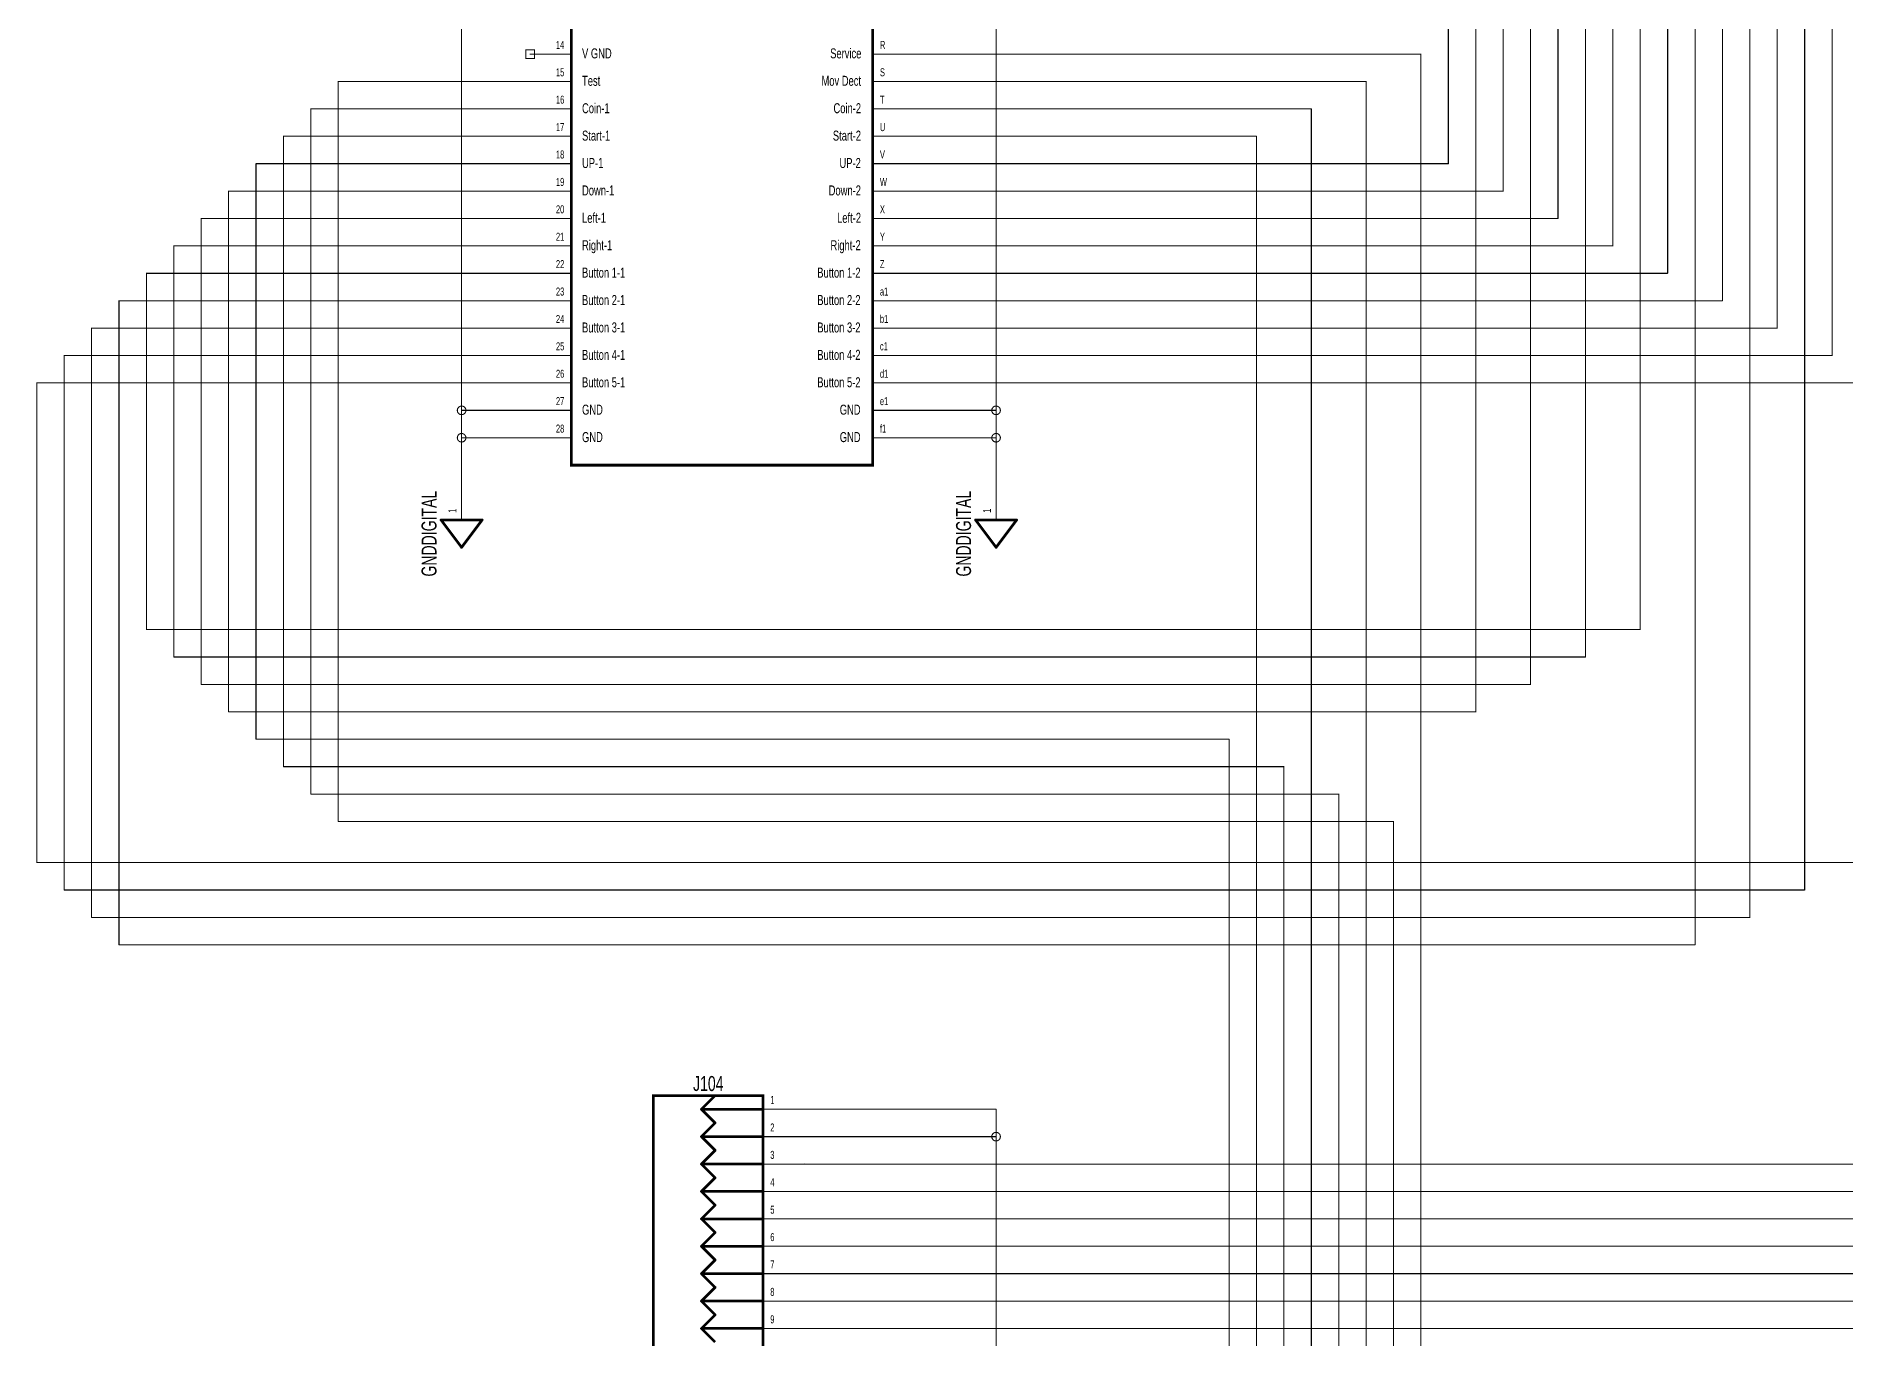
# Model space of a CAD drawing. Extents: x 0 to 23.8, y -0.1 to 21.2.
# Drawn here: x 0 to 6.6, y 7.07 to 11.82 of the extents above; entities that cross this region are included whole.
import ezdxf
from ezdxf.enums import TextEntityAlignment as Align

# ---------------------------------------------------------------- set-up
doc = ezdxf.new("R2010")
doc.units = 0
for name, color, linetype in [('Element', 253, 'CONTINUOUS'), ('Net', 50, 'CONTINUOUS'), ('Pin', 50, 'CONTINUOUS')]:
    doc.layers.add(name, color=color, linetype=linetype)

msp = doc.modelspace()

# ---------------------------------------------------------------- linework, layer by layer
at = {"layer": 'Element', "linetype": 'CONTINUOUS', "const_width": 0.0098}
for points in [[(1.95, 13.1591), (3.05, 13.1591), (3.05, 10.2591), (1.95, 10.2591), (1.95, 13.1591)], [(1.475, 10.0591), (1.625, 10.0591)], [(1.475, 10.0591), (1.55, 9.9591)], [(1.55, 9.9591), (1.625, 10.0591)], [(3.425, 10.0591), (3.575, 10.0591)], [(3.425, 10.0591), (3.5, 9.9591)], [(3.5, 9.9591), (3.575, 10.0591)], [(2.25, 7.9591), (2.65, 7.9591), (2.65, 6.9591), (2.25, 6.9591), (2.25, 7.9591)], [(2.425, 7.9091), (2.475, 7.9591)], [(2.425, 7.9091), (2.475, 7.8591)], [(2.425, 7.9091), (2.65, 7.9091)], [(2.425, 7.8091), (2.475, 7.8591)], [(2.425, 7.8091), (2.475, 7.7591)], [(2.425, 7.8091), (2.65, 7.8091)], [(2.425, 7.7091), (2.475, 7.7591)], [(2.425, 7.7091), (2.475, 7.6591)], [(2.425, 7.7091), (2.65, 7.7091)], [(2.425, 7.6091), (2.475, 7.6591)], [(2.425, 7.6091), (2.475, 7.5591)], [(2.425, 7.6091), (2.65, 7.6091)], [(2.425, 7.5091), (2.475, 7.5591)], [(2.425, 7.5091), (2.475, 7.4591)], [(2.425, 7.5091), (2.65, 7.5091)], [(2.425, 7.4091), (2.475, 7.4591)], [(2.425, 7.4091), (2.475, 7.3591)], [(2.425, 7.4091), (2.65, 7.4091)], [(2.425, 7.3091), (2.475, 7.3591)], [(2.425, 7.3091), (2.475, 7.2591)], [(2.425, 7.3091), (2.65, 7.3091)], [(2.425, 7.2091), (2.475, 7.2591)], [(2.425, 7.2091), (2.475, 7.1591)], [(2.425, 7.2091), (2.65, 7.2091)], [(2.425, 7.1091), (2.475, 7.1591)], [(2.425, 7.1091), (2.475, 7.0591)], [(2.425, 7.1091), (2.65, 7.1091)]]:
    msp.add_lwpolyline(points, dxfattribs=at)
at = {"layer": 'Element', "linetype": 'CONTINUOUS', "const_width": 0.0049}
for points in [[(1.4725, 10.0591, 1), (1.4775, 10.0591, 1), (1.4725, 10.0591, 1)], [(1.4725, 10.0591, 1), (1.4775, 10.0591, 1), (1.4725, 10.0591, 1)], [(1.6225, 10.0591, 1), (1.6275, 10.0591, 1), (1.6225, 10.0591, 1)], [(1.6225, 10.0591, 1), (1.6275, 10.0591, 1), (1.6225, 10.0591, 1)], [(3.4225, 10.0591, 1), (3.4275, 10.0591, 1), (3.4225, 10.0591, 1)], [(3.4225, 10.0591, 1), (3.4275, 10.0591, 1), (3.4225, 10.0591, 1)], [(3.5725, 10.0591, 1), (3.5775, 10.0591, 1), (3.5725, 10.0591, 1)], [(3.5725, 10.0591, 1), (3.5775, 10.0591, 1), (3.5725, 10.0591, 1)], [(1.5475, 9.9591, 1), (1.5525, 9.9591, 1), (1.5475, 9.9591, 1)], [(1.5475, 9.9591, 1), (1.5525, 9.9591, 1), (1.5475, 9.9591, 1)], [(3.4975, 9.9591, 1), (3.5025, 9.9591, 1), (3.4975, 9.9591, 1)], [(3.4975, 9.9591, 1), (3.5025, 9.9591, 1), (3.4975, 9.9591, 1)], [(2.4725, 7.9591, 1), (2.4775, 7.9591, 1), (2.4725, 7.9591, 1)], [(2.4225, 7.9091, 1), (2.4275, 7.9091, 1), (2.4225, 7.9091, 1)], [(2.4225, 7.9091, 1), (2.4275, 7.9091, 1), (2.4225, 7.9091, 1)], [(2.4225, 7.9091, 1), (2.4275, 7.9091, 1), (2.4225, 7.9091, 1)], [(2.4725, 7.8591, 1), (2.4775, 7.8591, 1), (2.4725, 7.8591, 1)], [(2.4725, 7.8591, 1), (2.4775, 7.8591, 1), (2.4725, 7.8591, 1)], [(2.6475, 7.9091, 1), (2.6525, 7.9091, 1), (2.6475, 7.9091, 1)], [(2.4225, 7.8091, 1), (2.4275, 7.8091, 1), (2.4225, 7.8091, 1)], [(2.4225, 7.8091, 1), (2.4275, 7.8091, 1), (2.4225, 7.8091, 1)], [(2.4225, 7.8091, 1), (2.4275, 7.8091, 1), (2.4225, 7.8091, 1)], [(2.6475, 7.8091, 1), (2.6525, 7.8091, 1), (2.6475, 7.8091, 1)], [(2.4725, 7.7591, 1), (2.4775, 7.7591, 1), (2.4725, 7.7591, 1)], [(2.4725, 7.7591, 1), (2.4775, 7.7591, 1), (2.4725, 7.7591, 1)], [(2.4225, 7.7091, 1), (2.4275, 7.7091, 1), (2.4225, 7.7091, 1)], [(2.4225, 7.7091, 1), (2.4275, 7.7091, 1), (2.4225, 7.7091, 1)], [(2.4225, 7.7091, 1), (2.4275, 7.7091, 1), (2.4225, 7.7091, 1)], [(2.4725, 7.6591, 1), (2.4775, 7.6591, 1), (2.4725, 7.6591, 1)], [(2.4725, 7.6591, 1), (2.4775, 7.6591, 1), (2.4725, 7.6591, 1)], [(2.6475, 7.7091, 1), (2.6525, 7.7091, 1), (2.6475, 7.7091, 1)], [(2.4225, 7.6091, 1), (2.4275, 7.6091, 1), (2.4225, 7.6091, 1)], [(2.4225, 7.6091, 1), (2.4275, 7.6091, 1), (2.4225, 7.6091, 1)], [(2.4225, 7.6091, 1), (2.4275, 7.6091, 1), (2.4225, 7.6091, 1)], [(2.6475, 7.6091, 1), (2.6525, 7.6091, 1), (2.6475, 7.6091, 1)], [(2.4725, 7.5591, 1), (2.4775, 7.5591, 1), (2.4725, 7.5591, 1)], [(2.4725, 7.5591, 1), (2.4775, 7.5591, 1), (2.4725, 7.5591, 1)], [(2.4225, 7.5091, 1), (2.4275, 7.5091, 1), (2.4225, 7.5091, 1)], [(2.4225, 7.5091, 1), (2.4275, 7.5091, 1), (2.4225, 7.5091, 1)], [(2.4225, 7.5091, 1), (2.4275, 7.5091, 1), (2.4225, 7.5091, 1)], [(2.4725, 7.4591, 1), (2.4775, 7.4591, 1), (2.4725, 7.4591, 1)], [(2.4725, 7.4591, 1), (2.4775, 7.4591, 1), (2.4725, 7.4591, 1)], [(2.6475, 7.5091, 1), (2.6525, 7.5091, 1), (2.6475, 7.5091, 1)], [(2.4225, 7.4091, 1), (2.4275, 7.4091, 1), (2.4225, 7.4091, 1)], [(2.4225, 7.4091, 1), (2.4275, 7.4091, 1), (2.4225, 7.4091, 1)], [(2.4225, 7.4091, 1), (2.4275, 7.4091, 1), (2.4225, 7.4091, 1)], [(2.6475, 7.4091, 1), (2.6525, 7.4091, 1), (2.6475, 7.4091, 1)], [(2.4725, 7.3591, 1), (2.4775, 7.3591, 1), (2.4725, 7.3591, 1)], [(2.4725, 7.3591, 1), (2.4775, 7.3591, 1), (2.4725, 7.3591, 1)], [(2.4225, 7.3091, 1), (2.4275, 7.3091, 1), (2.4225, 7.3091, 1)], [(2.4225, 7.3091, 1), (2.4275, 7.3091, 1), (2.4225, 7.3091, 1)], [(2.4225, 7.3091, 1), (2.4275, 7.3091, 1), (2.4225, 7.3091, 1)], [(2.4725, 7.2591, 1), (2.4775, 7.2591, 1), (2.4725, 7.2591, 1)], [(2.4725, 7.2591, 1), (2.4775, 7.2591, 1), (2.4725, 7.2591, 1)], [(2.6475, 7.3091, 1), (2.6525, 7.3091, 1), (2.6475, 7.3091, 1)], [(2.4225, 7.2091, 1), (2.4275, 7.2091, 1), (2.4225, 7.2091, 1)], [(2.4225, 7.2091, 1), (2.4275, 7.2091, 1), (2.4225, 7.2091, 1)], [(2.4225, 7.2091, 1), (2.4275, 7.2091, 1), (2.4225, 7.2091, 1)], [(2.6475, 7.2091, 1), (2.6525, 7.2091, 1), (2.6475, 7.2091, 1)], [(2.4725, 7.1591, 1), (2.4775, 7.1591, 1), (2.4725, 7.1591, 1)], [(2.4725, 7.1591, 1), (2.4775, 7.1591, 1), (2.4725, 7.1591, 1)], [(2.4225, 7.1091, 1), (2.4275, 7.1091, 1), (2.4225, 7.1091, 1)], [(2.4225, 7.1091, 1), (2.4275, 7.1091, 1), (2.4225, 7.1091, 1)], [(2.4225, 7.1091, 1), (2.4275, 7.1091, 1), (2.4225, 7.1091, 1)], [(2.6475, 7.1091, 1), (2.6525, 7.1091, 1), (2.6475, 7.1091, 1)]]:
    msp.add_lwpolyline(points, format="xyb", dxfattribs=at)
at = {"layer": 'Net', "linetype": 'CONTINUOUS', "const_width": 0.0039}
for points in [[(5.85, 9.6591), (5.85, 18.0591)], [(5.75, 11.0591), (5.75, 17.9591)], [(5.65, 9.5591), (5.65, 17.8591)], [(5.55, 11.1591), (5.55, 17.7591)], [(5.45, 9.4591), (5.45, 17.6591)], [(5.35, 11.2591), (5.35, 17.5591)], [(5.25, 9.3591), (5.25, 17.4591)], [(5.15, 11.3591), (5.15, 17.3591)], [(1.55, 13.0591), (1.55, 10.4591)], [(3.5, 13.0591), (3.5, 10.2091)], [(6.55, 10.6591), (6.55, 12.9591)], [(6.45, 8.7091), (6.45, 12.8591)], [(6.35, 10.7591), (6.35, 12.7591)], [(6.25, 8.6091), (6.25, 12.6591)], [(6.15, 10.8591), (6.15, 12.5591)], [(6.05, 8.5091), (6.05, 12.4591)], [(5.95, 10.9591), (5.95, 12.3591)], [(3.2, 11.7591), (5.05, 11.7591)], [(5.05, 11.7591), (5.05, 4.8091)], [(1.8, 11.6591), (1.1, 11.6591)], [(1.1, 11.6591), (1.1, 8.9591)], [(3.2, 11.6591), (4.85, 11.6591)], [(4.85, 11.6591), (4.85, 5.0091)], [(1.8, 11.5591), (1, 11.5591)], [(1, 11.5591), (1, 9.0591)], [(3.2, 11.5591), (4.65, 11.5591)], [(4.65, 11.5591), (4.65, 5.2091)], [(1.8, 11.4591), (0.9, 11.4591)], [(0.9, 11.4591), (0.9, 9.1591)], [(3.2, 11.4591), (4.45, 11.4591)], [(4.45, 11.4591), (4.45, 5.4091)], [(1.8, 11.3591), (0.8, 11.3591)], [(0.8, 11.3591), (0.8, 9.2591)], [(3.2, 11.3591), (5.15, 11.3591)], [(1.8, 11.2591), (0.7, 11.2591)], [(0.7, 11.2591), (0.7, 9.3591)], [(3.2, 11.2591), (5.35, 11.2591)], [(1.8, 11.1591), (0.6, 11.1591)], [(0.6, 11.1591), (0.6, 9.4591)], [(3.2, 11.1591), (5.55, 11.1591)], [(1.8, 11.0591), (0.5, 11.0591)], [(0.5, 11.0591), (0.5, 9.5591)], [(3.2, 11.0591), (5.75, 11.0591)], [(1.8, 10.9591), (0.4, 10.9591)], [(0.4, 10.9591), (0.4, 9.6591)], [(3.2, 10.9591), (5.95, 10.9591)], [(1.8, 10.8591), (0.3, 10.8591)], [(0.3, 10.8591), (0.3, 8.5091)], [(3.2, 10.8591), (6.15, 10.8591)], [(1.8, 10.7591), (0.2, 10.7591)], [(0.2, 10.7591), (0.2, 8.6091)], [(3.2, 10.7591), (6.35, 10.7591)], [(1.8, 10.6591), (0.1, 10.6591)], [(0.1, 10.6591), (0.1, 8.7091)], [(3.2, 10.6591), (6.55, 10.6591)], [(1.8, 10.5591), (0, 10.5591)], [(0, 10.5591), (0, 8.8091)], [(3.2, 10.5591), (7.7, 10.5591)], [(1.5343, 10.4591), (1.535, 10.4542), (1.5373, 10.4498), (1.5407, 10.4463), (1.5451, 10.4441), (1.55, 10.4433), (1.5549, 10.4441), (1.5593, 10.4463), (1.5627, 10.4498), (1.565, 10.4542), (1.5657, 10.4591), (1.565, 10.4639), (1.5627, 10.4683), (1.5593, 10.4718), (1.5549, 10.474), (1.55, 10.4748), (1.5451, 10.474), (1.5407, 10.4718), (1.5373, 10.4683), (1.535, 10.4639), (1.5343, 10.4591)], [(1.55, 10.2091), (1.55, 10.4591)], [(1.55, 10.4591), (1.8, 10.4591)], [(3.2, 10.4591), (3.5, 10.4591)], [(3.4843, 10.4591), (3.485, 10.4542), (3.4873, 10.4498), (3.4907, 10.4463), (3.4951, 10.4441), (3.5, 10.4433), (3.5049, 10.4441), (3.5093, 10.4463), (3.5127, 10.4498), (3.515, 10.4542), (3.5157, 10.4591), (3.515, 10.4639), (3.5127, 10.4683), (3.5093, 10.4718), (3.5049, 10.474), (3.5, 10.4748), (3.4951, 10.474), (3.4907, 10.4718), (3.4873, 10.4683), (3.485, 10.4639), (3.4843, 10.4591)], [(1.5343, 10.3591), (1.535, 10.3542), (1.5373, 10.3498), (1.5407, 10.3463), (1.5451, 10.3441), (1.55, 10.3433), (1.5549, 10.3441), (1.5593, 10.3463), (1.5627, 10.3498), (1.565, 10.3542), (1.5657, 10.3591), (1.565, 10.3639), (1.5627, 10.3683), (1.5593, 10.3718), (1.5549, 10.374), (1.55, 10.3748), (1.5451, 10.374), (1.5407, 10.3718), (1.5373, 10.3683), (1.535, 10.3639), (1.5343, 10.3591)], [(3.4843, 10.3591), (3.485, 10.3542), (3.4873, 10.3498), (3.4907, 10.3463), (3.4951, 10.3441), (3.5, 10.3433), (3.5049, 10.3441), (3.5093, 10.3463), (3.5127, 10.3498), (3.515, 10.3542), (3.5157, 10.3591), (3.515, 10.3639), (3.5127, 10.3683), (3.5093, 10.3718), (3.5049, 10.374), (3.5, 10.3748), (3.4951, 10.374), (3.4907, 10.3718), (3.4873, 10.3683), (3.485, 10.3639), (3.4843, 10.3591)], [(1.8, 10.3591), (1.55, 10.3591)], [(3.2, 10.3591), (3.5, 10.3591)], [(0.4, 9.6591), (5.85, 9.6591)], [(0.5, 9.5591), (5.65, 9.5591)], [(0.6, 9.4591), (5.45, 9.4591)], [(0.7, 9.3591), (5.25, 9.3591)], [(0.8, 9.2591), (4.35, 9.2591)], [(4.35, 9.2591), (4.35, 5.5091)], [(0.9, 9.1591), (4.55, 9.1591)], [(4.55, 9.1591), (4.55, 5.3091)], [(1, 9.0591), (4.75, 9.0591)], [(4.75, 9.0591), (4.75, 5.1091)], [(1.1, 8.9591), (4.95, 8.9591)], [(4.95, 8.9591), (4.95, 4.9091)], [(0, 8.8091), (6.65, 8.8091)], [(0.1, 8.7091), (6.45, 8.7091)], [(0.2, 8.6091), (6.25, 8.6091)], [(0.3, 8.5091), (6.05, 8.5091)], [(2.8, 7.9091), (3.5, 7.9091)], [(3.5, 7.9091), (3.5, 6.5591)], [(2.8, 7.8091), (3.5, 7.8091)], [(3.4843, 7.8091), (3.485, 7.8042), (3.4873, 7.7998), (3.4907, 7.7963), (3.4951, 7.7941), (3.5, 7.7933), (3.5049, 7.7941), (3.5093, 7.7963), (3.5127, 7.7998), (3.515, 7.8042), (3.5157, 7.8091), (3.515, 7.8139), (3.5127, 7.8183), (3.5093, 7.8218), (3.5049, 7.824), (3.5, 7.8248), (3.4951, 7.824), (3.4907, 7.8218), (3.4873, 7.8183), (3.485, 7.8139), (3.4843, 7.8091)], [(2.8, 7.7091), (7.7, 7.7091)], [(2.8, 7.6091), (7.8, 7.6091)], [(2.8, 7.5091), (7.9, 7.5091)], [(2.8, 7.4091), (8, 7.4091)], [(2.8, 7.3091), (8.1, 7.3091)], [(2.8, 7.2091), (8.2, 7.2091)], [(2.8, 7.1091), (8.3, 7.1091)]]:
    msp.add_lwpolyline(points, dxfattribs=at)
at = {"layer": 'Net', "linetype": 'CONTINUOUS', "const_width": 0.002}
for points in [[(3.199, 11.7591, 1), (3.201, 11.7591, 1), (3.199, 11.7591, 1)], [(5.049, 11.7591, 1), (5.051, 11.7591, 1), (5.049, 11.7591, 1)], [(5.049, 11.7591, 1), (5.051, 11.7591, 1), (5.049, 11.7591, 1)], [(1.099, 11.6591, 1), (1.101, 11.6591, 1), (1.099, 11.6591, 1)], [(1.099, 11.6591, 1), (1.101, 11.6591, 1), (1.099, 11.6591, 1)], [(1.799, 11.6591, 1), (1.801, 11.6591, 1), (1.799, 11.6591, 1)], [(3.199, 11.6591, 1), (3.201, 11.6591, 1), (3.199, 11.6591, 1)], [(4.849, 11.6591, 1), (4.851, 11.6591, 1), (4.849, 11.6591, 1)], [(4.849, 11.6591, 1), (4.851, 11.6591, 1), (4.849, 11.6591, 1)], [(0.999, 11.5591, 1), (1.001, 11.5591, 1), (0.999, 11.5591, 1)], [(0.999, 11.5591, 1), (1.001, 11.5591, 1), (0.999, 11.5591, 1)], [(1.799, 11.5591, 1), (1.801, 11.5591, 1), (1.799, 11.5591, 1)], [(3.199, 11.5591, 1), (3.201, 11.5591, 1), (3.199, 11.5591, 1)], [(4.649, 11.5591, 1), (4.651, 11.5591, 1), (4.649, 11.5591, 1)], [(4.649, 11.5591, 1), (4.651, 11.5591, 1), (4.649, 11.5591, 1)], [(0.899, 11.4591, 1), (0.901, 11.4591, 1), (0.899, 11.4591, 1)], [(0.899, 11.4591, 1), (0.901, 11.4591, 1), (0.899, 11.4591, 1)], [(1.799, 11.4591, 1), (1.801, 11.4591, 1), (1.799, 11.4591, 1)], [(3.199, 11.4591, 1), (3.201, 11.4591, 1), (3.199, 11.4591, 1)], [(4.449, 11.4591, 1), (4.451, 11.4591, 1), (4.449, 11.4591, 1)], [(4.449, 11.4591, 1), (4.451, 11.4591, 1), (4.449, 11.4591, 1)], [(0.799, 11.3591, 1), (0.801, 11.3591, 1), (0.799, 11.3591, 1)], [(0.799, 11.3591, 1), (0.801, 11.3591, 1), (0.799, 11.3591, 1)], [(1.799, 11.3591, 1), (1.801, 11.3591, 1), (1.799, 11.3591, 1)], [(3.199, 11.3591, 1), (3.201, 11.3591, 1), (3.199, 11.3591, 1)], [(5.149, 11.3591, 1), (5.151, 11.3591, 1), (5.149, 11.3591, 1)], [(5.149, 11.3591, 1), (5.151, 11.3591, 1), (5.149, 11.3591, 1)], [(0.699, 11.2591, 1), (0.701, 11.2591, 1), (0.699, 11.2591, 1)], [(0.699, 11.2591, 1), (0.701, 11.2591, 1), (0.699, 11.2591, 1)], [(1.799, 11.2591, 1), (1.801, 11.2591, 1), (1.799, 11.2591, 1)], [(3.199, 11.2591, 1), (3.201, 11.2591, 1), (3.199, 11.2591, 1)], [(5.349, 11.2591, 1), (5.351, 11.2591, 1), (5.349, 11.2591, 1)], [(5.349, 11.2591, 1), (5.351, 11.2591, 1), (5.349, 11.2591, 1)], [(0.599, 11.1591, 1), (0.601, 11.1591, 1), (0.599, 11.1591, 1)], [(0.599, 11.1591, 1), (0.601, 11.1591, 1), (0.599, 11.1591, 1)], [(1.799, 11.1591, 1), (1.801, 11.1591, 1), (1.799, 11.1591, 1)], [(3.199, 11.1591, 1), (3.201, 11.1591, 1), (3.199, 11.1591, 1)], [(5.549, 11.1591, 1), (5.551, 11.1591, 1), (5.549, 11.1591, 1)], [(5.549, 11.1591, 1), (5.551, 11.1591, 1), (5.549, 11.1591, 1)], [(0.499, 11.0591, 1), (0.501, 11.0591, 1), (0.499, 11.0591, 1)], [(0.499, 11.0591, 1), (0.501, 11.0591, 1), (0.499, 11.0591, 1)], [(1.799, 11.0591, 1), (1.801, 11.0591, 1), (1.799, 11.0591, 1)], [(3.199, 11.0591, 1), (3.201, 11.0591, 1), (3.199, 11.0591, 1)], [(5.749, 11.0591, 1), (5.751, 11.0591, 1), (5.749, 11.0591, 1)], [(5.749, 11.0591, 1), (5.751, 11.0591, 1), (5.749, 11.0591, 1)], [(0.399, 10.9591, 1), (0.401, 10.9591, 1), (0.399, 10.9591, 1)], [(0.399, 10.9591, 1), (0.401, 10.9591, 1), (0.399, 10.9591, 1)], [(1.799, 10.9591, 1), (1.801, 10.9591, 1), (1.799, 10.9591, 1)], [(3.199, 10.9591, 1), (3.201, 10.9591, 1), (3.199, 10.9591, 1)], [(5.949, 10.9591, 1), (5.951, 10.9591, 1), (5.949, 10.9591, 1)], [(5.949, 10.9591, 1), (5.951, 10.9591, 1), (5.949, 10.9591, 1)], [(0.299, 10.8591, 1), (0.301, 10.8591, 1), (0.299, 10.8591, 1)], [(0.299, 10.8591, 1), (0.301, 10.8591, 1), (0.299, 10.8591, 1)], [(1.799, 10.8591, 1), (1.801, 10.8591, 1), (1.799, 10.8591, 1)], [(3.199, 10.8591, 1), (3.201, 10.8591, 1), (3.199, 10.8591, 1)], [(6.149, 10.8591, 1), (6.151, 10.8591, 1), (6.149, 10.8591, 1)], [(6.149, 10.8591, 1), (6.151, 10.8591, 1), (6.149, 10.8591, 1)], [(0.199, 10.7591, 1), (0.201, 10.7591, 1), (0.199, 10.7591, 1)], [(0.199, 10.7591, 1), (0.201, 10.7591, 1), (0.199, 10.7591, 1)], [(1.799, 10.7591, 1), (1.801, 10.7591, 1), (1.799, 10.7591, 1)], [(3.199, 10.7591, 1), (3.201, 10.7591, 1), (3.199, 10.7591, 1)], [(6.349, 10.7591, 1), (6.351, 10.7591, 1), (6.349, 10.7591, 1)], [(6.349, 10.7591, 1), (6.351, 10.7591, 1), (6.349, 10.7591, 1)], [(0.099, 10.6591, 1), (0.101, 10.6591, 1), (0.099, 10.6591, 1)], [(0.099, 10.6591, 1), (0.101, 10.6591, 1), (0.099, 10.6591, 1)], [(1.799, 10.6591, 1), (1.801, 10.6591, 1), (1.799, 10.6591, 1)], [(3.199, 10.6591, 1), (3.201, 10.6591, 1), (3.199, 10.6591, 1)], [(6.549, 10.6591, 1), (6.551, 10.6591, 1), (6.549, 10.6591, 1)], [(6.549, 10.6591, 1), (6.551, 10.6591, 1), (6.549, 10.6591, 1)], [(-0.001, 10.5591, 1), (0.001, 10.5591, 1), (-0.001, 10.5591, 1)], [(-0.001, 10.5591, 1), (0.001, 10.5591, 1), (-0.001, 10.5591, 1)], [(1.799, 10.5591, 1), (1.801, 10.5591, 1), (1.799, 10.5591, 1)], [(3.199, 10.5591, 1), (3.201, 10.5591, 1), (3.199, 10.5591, 1)], [(1.5333, 10.4591, 1), (1.5352, 10.4591, 1), (1.5333, 10.4591, 1)], [(1.549, 10.4591, 1), (1.551, 10.4591, 1), (1.549, 10.4591, 1)], [(1.549, 10.4591, 1), (1.551, 10.4591, 1), (1.549, 10.4591, 1)], [(1.549, 10.4591, 1), (1.551, 10.4591, 1), (1.549, 10.4591, 1)], [(1.799, 10.4591, 1), (1.801, 10.4591, 1), (1.799, 10.4591, 1)], [(3.199, 10.4591, 1), (3.201, 10.4591, 1), (3.199, 10.4591, 1)], [(3.4833, 10.4591, 1), (3.4852, 10.4591, 1), (3.4833, 10.4591, 1)], [(3.499, 10.4591, 1), (3.501, 10.4591, 1), (3.499, 10.4591, 1)], [(1.5333, 10.3591, 1), (1.5352, 10.3591, 1), (1.5333, 10.3591, 1)], [(1.549, 10.3591, 1), (1.551, 10.3591, 1), (1.549, 10.3591, 1)], [(1.799, 10.3591, 1), (1.801, 10.3591, 1), (1.799, 10.3591, 1)], [(3.199, 10.3591, 1), (3.201, 10.3591, 1), (3.199, 10.3591, 1)], [(3.4833, 10.3591, 1), (3.4852, 10.3591, 1), (3.4833, 10.3591, 1)], [(3.499, 10.3591, 1), (3.501, 10.3591, 1), (3.499, 10.3591, 1)], [(1.549, 10.2091, 1), (1.551, 10.2091, 1), (1.549, 10.2091, 1)], [(3.499, 10.2091, 1), (3.501, 10.2091, 1), (3.499, 10.2091, 1)], [(0.399, 9.6591, 1), (0.401, 9.6591, 1), (0.399, 9.6591, 1)], [(0.399, 9.6591, 1), (0.401, 9.6591, 1), (0.399, 9.6591, 1)], [(5.849, 9.6591, 1), (5.851, 9.6591, 1), (5.849, 9.6591, 1)], [(5.849, 9.6591, 1), (5.851, 9.6591, 1), (5.849, 9.6591, 1)], [(0.499, 9.5591, 1), (0.501, 9.5591, 1), (0.499, 9.5591, 1)], [(0.499, 9.5591, 1), (0.501, 9.5591, 1), (0.499, 9.5591, 1)], [(5.649, 9.5591, 1), (5.651, 9.5591, 1), (5.649, 9.5591, 1)], [(5.649, 9.5591, 1), (5.651, 9.5591, 1), (5.649, 9.5591, 1)], [(0.599, 9.4591, 1), (0.601, 9.4591, 1), (0.599, 9.4591, 1)], [(0.599, 9.4591, 1), (0.601, 9.4591, 1), (0.599, 9.4591, 1)], [(5.449, 9.4591, 1), (5.451, 9.4591, 1), (5.449, 9.4591, 1)], [(5.449, 9.4591, 1), (5.451, 9.4591, 1), (5.449, 9.4591, 1)], [(0.699, 9.3591, 1), (0.701, 9.3591, 1), (0.699, 9.3591, 1)], [(0.699, 9.3591, 1), (0.701, 9.3591, 1), (0.699, 9.3591, 1)], [(5.249, 9.3591, 1), (5.251, 9.3591, 1), (5.249, 9.3591, 1)], [(5.249, 9.3591, 1), (5.251, 9.3591, 1), (5.249, 9.3591, 1)], [(0.799, 9.2591, 1), (0.801, 9.2591, 1), (0.799, 9.2591, 1)], [(0.799, 9.2591, 1), (0.801, 9.2591, 1), (0.799, 9.2591, 1)], [(4.349, 9.2591, 1), (4.351, 9.2591, 1), (4.349, 9.2591, 1)], [(4.349, 9.2591, 1), (4.351, 9.2591, 1), (4.349, 9.2591, 1)], [(0.899, 9.1591, 1), (0.901, 9.1591, 1), (0.899, 9.1591, 1)], [(0.899, 9.1591, 1), (0.901, 9.1591, 1), (0.899, 9.1591, 1)], [(4.549, 9.1591, 1), (4.551, 9.1591, 1), (4.549, 9.1591, 1)], [(4.549, 9.1591, 1), (4.551, 9.1591, 1), (4.549, 9.1591, 1)], [(0.999, 9.0591, 1), (1.001, 9.0591, 1), (0.999, 9.0591, 1)], [(0.999, 9.0591, 1), (1.001, 9.0591, 1), (0.999, 9.0591, 1)], [(4.749, 9.0591, 1), (4.751, 9.0591, 1), (4.749, 9.0591, 1)], [(4.749, 9.0591, 1), (4.751, 9.0591, 1), (4.749, 9.0591, 1)], [(1.099, 8.9591, 1), (1.101, 8.9591, 1), (1.099, 8.9591, 1)], [(1.099, 8.9591, 1), (1.101, 8.9591, 1), (1.099, 8.9591, 1)], [(4.949, 8.9591, 1), (4.951, 8.9591, 1), (4.949, 8.9591, 1)], [(4.949, 8.9591, 1), (4.951, 8.9591, 1), (4.949, 8.9591, 1)], [(-0.001, 8.8091, 1), (0.001, 8.8091, 1), (-0.001, 8.8091, 1)], [(-0.001, 8.8091, 1), (0.001, 8.8091, 1), (-0.001, 8.8091, 1)], [(0.099, 8.7091, 1), (0.101, 8.7091, 1), (0.099, 8.7091, 1)], [(0.099, 8.7091, 1), (0.101, 8.7091, 1), (0.099, 8.7091, 1)], [(6.449, 8.7091, 1), (6.451, 8.7091, 1), (6.449, 8.7091, 1)], [(6.449, 8.7091, 1), (6.451, 8.7091, 1), (6.449, 8.7091, 1)], [(0.199, 8.6091, 1), (0.201, 8.6091, 1), (0.199, 8.6091, 1)], [(0.199, 8.6091, 1), (0.201, 8.6091, 1), (0.199, 8.6091, 1)], [(6.249, 8.6091, 1), (6.251, 8.6091, 1), (6.249, 8.6091, 1)], [(6.249, 8.6091, 1), (6.251, 8.6091, 1), (6.249, 8.6091, 1)], [(0.299, 8.5091, 1), (0.301, 8.5091, 1), (0.299, 8.5091, 1)], [(0.299, 8.5091, 1), (0.301, 8.5091, 1), (0.299, 8.5091, 1)], [(6.049, 8.5091, 1), (6.051, 8.5091, 1), (6.049, 8.5091, 1)], [(6.049, 8.5091, 1), (6.051, 8.5091, 1), (6.049, 8.5091, 1)], [(2.799, 7.9091, 1), (2.801, 7.9091, 1), (2.799, 7.9091, 1)], [(3.499, 7.9091, 1), (3.501, 7.9091, 1), (3.499, 7.9091, 1)], [(3.499, 7.9091, 1), (3.501, 7.9091, 1), (3.499, 7.9091, 1)], [(2.799, 7.8091, 1), (2.801, 7.8091, 1), (2.799, 7.8091, 1)], [(3.4833, 7.8091, 1), (3.4852, 7.8091, 1), (3.4833, 7.8091, 1)], [(3.499, 7.8091, 1), (3.501, 7.8091, 1), (3.499, 7.8091, 1)], [(2.799, 7.7091, 1), (2.801, 7.7091, 1), (2.799, 7.7091, 1)], [(2.799, 7.6091, 1), (2.801, 7.6091, 1), (2.799, 7.6091, 1)], [(2.799, 7.5091, 1), (2.801, 7.5091, 1), (2.799, 7.5091, 1)], [(2.799, 7.4091, 1), (2.801, 7.4091, 1), (2.799, 7.4091, 1)], [(2.799, 7.3091, 1), (2.801, 7.3091, 1), (2.799, 7.3091, 1)], [(2.799, 7.2091, 1), (2.801, 7.2091, 1), (2.799, 7.2091, 1)], [(2.799, 7.1091, 1), (2.801, 7.1091, 1), (2.799, 7.1091, 1)]]:
    msp.add_lwpolyline(points, format="xyb", dxfattribs=at)
at = {"layer": 'Pin', "linetype": 'CONTINUOUS', "const_width": 0.0039}
for points in [[(1.7843, 11.7748), (1.8157, 11.7748), (1.8157, 11.7433), (1.7843, 11.7433), (1.7843, 11.7748)], [(1.95, 11.7591), (1.8, 11.7591)], [(3.05, 11.7591), (3.2, 11.7591)], [(1.95, 11.6591), (1.8, 11.6591)], [(3.05, 11.6591), (3.2, 11.6591)], [(1.95, 11.5591), (1.8, 11.5591)], [(3.05, 11.5591), (3.2, 11.5591)], [(1.95, 11.4591), (1.8, 11.4591)], [(3.05, 11.4591), (3.2, 11.4591)], [(1.95, 11.3591), (1.8, 11.3591)], [(3.05, 11.3591), (3.2, 11.3591)], [(1.95, 11.2591), (1.8, 11.2591)], [(3.05, 11.2591), (3.2, 11.2591)], [(1.95, 11.1591), (1.8, 11.1591)], [(3.05, 11.1591), (3.2, 11.1591)], [(1.95, 11.0591), (1.8, 11.0591)], [(3.05, 11.0591), (3.2, 11.0591)], [(1.95, 10.9591), (1.8, 10.9591)], [(3.05, 10.9591), (3.2, 10.9591)], [(1.95, 10.8591), (1.8, 10.8591)], [(3.05, 10.8591), (3.2, 10.8591)], [(1.95, 10.7591), (1.8, 10.7591)], [(3.05, 10.7591), (3.2, 10.7591)], [(1.95, 10.6591), (1.8, 10.6591)], [(3.05, 10.6591), (3.2, 10.6591)], [(1.95, 10.5591), (1.8, 10.5591)], [(3.05, 10.5591), (3.2, 10.5591)], [(1.95, 10.4591), (1.8, 10.4591)], [(3.05, 10.4591), (3.2, 10.4591)], [(1.95, 10.3591), (1.8, 10.3591)], [(3.05, 10.3591), (3.2, 10.3591)], [(1.55, 10.0591), (1.55, 10.2091)], [(3.5, 10.0591), (3.5, 10.2091)], [(2.65, 7.9091), (2.8, 7.9091)], [(2.65, 7.8091), (2.8, 7.8091)], [(2.65, 7.7091), (2.8, 7.7091)], [(2.65, 7.6091), (2.8, 7.6091)], [(2.65, 7.5091), (2.8, 7.5091)], [(2.65, 7.4091), (2.8, 7.4091)], [(2.65, 7.3091), (2.8, 7.3091)], [(2.65, 7.2091), (2.8, 7.2091)], [(2.65, 7.1091), (2.8, 7.1091)]]:
    msp.add_lwpolyline(points, dxfattribs=at)
at = {"layer": 'Pin', "linetype": 'CONTINUOUS', "const_width": 0.002}
for points in [[(1.799, 11.7591, 1), (1.801, 11.7591, 1), (1.799, 11.7591, 1)], [(1.949, 11.7591, 1), (1.951, 11.7591, 1), (1.949, 11.7591, 1)], [(3.049, 11.7591, 1), (3.051, 11.7591, 1), (3.049, 11.7591, 1)], [(3.199, 11.7591, 1), (3.201, 11.7591, 1), (3.199, 11.7591, 1)], [(1.799, 11.6591, 1), (1.801, 11.6591, 1), (1.799, 11.6591, 1)], [(1.949, 11.6591, 1), (1.951, 11.6591, 1), (1.949, 11.6591, 1)], [(3.049, 11.6591, 1), (3.051, 11.6591, 1), (3.049, 11.6591, 1)], [(3.199, 11.6591, 1), (3.201, 11.6591, 1), (3.199, 11.6591, 1)], [(1.799, 11.5591, 1), (1.801, 11.5591, 1), (1.799, 11.5591, 1)], [(1.949, 11.5591, 1), (1.951, 11.5591, 1), (1.949, 11.5591, 1)], [(3.049, 11.5591, 1), (3.051, 11.5591, 1), (3.049, 11.5591, 1)], [(3.199, 11.5591, 1), (3.201, 11.5591, 1), (3.199, 11.5591, 1)], [(1.799, 11.4591, 1), (1.801, 11.4591, 1), (1.799, 11.4591, 1)], [(1.949, 11.4591, 1), (1.951, 11.4591, 1), (1.949, 11.4591, 1)], [(3.049, 11.4591, 1), (3.051, 11.4591, 1), (3.049, 11.4591, 1)], [(3.199, 11.4591, 1), (3.201, 11.4591, 1), (3.199, 11.4591, 1)], [(1.799, 11.3591, 1), (1.801, 11.3591, 1), (1.799, 11.3591, 1)], [(1.949, 11.3591, 1), (1.951, 11.3591, 1), (1.949, 11.3591, 1)], [(3.049, 11.3591, 1), (3.051, 11.3591, 1), (3.049, 11.3591, 1)], [(3.199, 11.3591, 1), (3.201, 11.3591, 1), (3.199, 11.3591, 1)], [(1.799, 11.2591, 1), (1.801, 11.2591, 1), (1.799, 11.2591, 1)], [(1.949, 11.2591, 1), (1.951, 11.2591, 1), (1.949, 11.2591, 1)], [(3.049, 11.2591, 1), (3.051, 11.2591, 1), (3.049, 11.2591, 1)], [(3.199, 11.2591, 1), (3.201, 11.2591, 1), (3.199, 11.2591, 1)], [(1.799, 11.1591, 1), (1.801, 11.1591, 1), (1.799, 11.1591, 1)], [(1.949, 11.1591, 1), (1.951, 11.1591, 1), (1.949, 11.1591, 1)], [(3.049, 11.1591, 1), (3.051, 11.1591, 1), (3.049, 11.1591, 1)], [(3.199, 11.1591, 1), (3.201, 11.1591, 1), (3.199, 11.1591, 1)], [(1.799, 11.0591, 1), (1.801, 11.0591, 1), (1.799, 11.0591, 1)], [(1.949, 11.0591, 1), (1.951, 11.0591, 1), (1.949, 11.0591, 1)], [(3.049, 11.0591, 1), (3.051, 11.0591, 1), (3.049, 11.0591, 1)], [(3.199, 11.0591, 1), (3.201, 11.0591, 1), (3.199, 11.0591, 1)], [(1.799, 10.9591, 1), (1.801, 10.9591, 1), (1.799, 10.9591, 1)], [(1.949, 10.9591, 1), (1.951, 10.9591, 1), (1.949, 10.9591, 1)], [(3.049, 10.9591, 1), (3.051, 10.9591, 1), (3.049, 10.9591, 1)], [(3.199, 10.9591, 1), (3.201, 10.9591, 1), (3.199, 10.9591, 1)], [(1.799, 10.8591, 1), (1.801, 10.8591, 1), (1.799, 10.8591, 1)], [(1.949, 10.8591, 1), (1.951, 10.8591, 1), (1.949, 10.8591, 1)], [(3.049, 10.8591, 1), (3.051, 10.8591, 1), (3.049, 10.8591, 1)], [(3.199, 10.8591, 1), (3.201, 10.8591, 1), (3.199, 10.8591, 1)], [(1.799, 10.7591, 1), (1.801, 10.7591, 1), (1.799, 10.7591, 1)], [(1.949, 10.7591, 1), (1.951, 10.7591, 1), (1.949, 10.7591, 1)], [(3.049, 10.7591, 1), (3.051, 10.7591, 1), (3.049, 10.7591, 1)], [(3.199, 10.7591, 1), (3.201, 10.7591, 1), (3.199, 10.7591, 1)], [(1.799, 10.6591, 1), (1.801, 10.6591, 1), (1.799, 10.6591, 1)], [(1.949, 10.6591, 1), (1.951, 10.6591, 1), (1.949, 10.6591, 1)], [(3.049, 10.6591, 1), (3.051, 10.6591, 1), (3.049, 10.6591, 1)], [(3.199, 10.6591, 1), (3.201, 10.6591, 1), (3.199, 10.6591, 1)], [(1.799, 10.5591, 1), (1.801, 10.5591, 1), (1.799, 10.5591, 1)], [(1.949, 10.5591, 1), (1.951, 10.5591, 1), (1.949, 10.5591, 1)], [(3.049, 10.5591, 1), (3.051, 10.5591, 1), (3.049, 10.5591, 1)], [(3.199, 10.5591, 1), (3.201, 10.5591, 1), (3.199, 10.5591, 1)], [(1.799, 10.4591, 1), (1.801, 10.4591, 1), (1.799, 10.4591, 1)], [(1.949, 10.4591, 1), (1.951, 10.4591, 1), (1.949, 10.4591, 1)], [(3.049, 10.4591, 1), (3.051, 10.4591, 1), (3.049, 10.4591, 1)], [(3.199, 10.4591, 1), (3.201, 10.4591, 1), (3.199, 10.4591, 1)], [(1.799, 10.3591, 1), (1.801, 10.3591, 1), (1.799, 10.3591, 1)], [(1.949, 10.3591, 1), (1.951, 10.3591, 1), (1.949, 10.3591, 1)], [(3.049, 10.3591, 1), (3.051, 10.3591, 1), (3.049, 10.3591, 1)], [(3.199, 10.3591, 1), (3.201, 10.3591, 1), (3.199, 10.3591, 1)], [(1.549, 10.2091, 1), (1.551, 10.2091, 1), (1.549, 10.2091, 1)], [(3.499, 10.2091, 1), (3.501, 10.2091, 1), (3.499, 10.2091, 1)], [(1.549, 10.0591, 1), (1.551, 10.0591, 1), (1.549, 10.0591, 1)], [(3.499, 10.0591, 1), (3.501, 10.0591, 1), (3.499, 10.0591, 1)], [(2.649, 7.9091, 1), (2.651, 7.9091, 1), (2.649, 7.9091, 1)], [(2.799, 7.9091, 1), (2.801, 7.9091, 1), (2.799, 7.9091, 1)], [(2.649, 7.8091, 1), (2.651, 7.8091, 1), (2.649, 7.8091, 1)], [(2.799, 7.8091, 1), (2.801, 7.8091, 1), (2.799, 7.8091, 1)], [(2.649, 7.7091, 1), (2.651, 7.7091, 1), (2.649, 7.7091, 1)], [(2.799, 7.7091, 1), (2.801, 7.7091, 1), (2.799, 7.7091, 1)], [(2.649, 7.6091, 1), (2.651, 7.6091, 1), (2.649, 7.6091, 1)], [(2.799, 7.6091, 1), (2.801, 7.6091, 1), (2.799, 7.6091, 1)], [(2.649, 7.5091, 1), (2.651, 7.5091, 1), (2.649, 7.5091, 1)], [(2.799, 7.5091, 1), (2.801, 7.5091, 1), (2.799, 7.5091, 1)], [(2.649, 7.4091, 1), (2.651, 7.4091, 1), (2.649, 7.4091, 1)], [(2.799, 7.4091, 1), (2.801, 7.4091, 1), (2.799, 7.4091, 1)], [(2.649, 7.3091, 1), (2.651, 7.3091, 1), (2.649, 7.3091, 1)], [(2.799, 7.3091, 1), (2.801, 7.3091, 1), (2.799, 7.3091, 1)], [(2.649, 7.2091, 1), (2.651, 7.2091, 1), (2.649, 7.2091, 1)], [(2.799, 7.2091, 1), (2.801, 7.2091, 1), (2.799, 7.2091, 1)], [(2.649, 7.1091, 1), (2.651, 7.1091, 1), (2.649, 7.1091, 1)], [(2.799, 7.1091, 1), (2.801, 7.1091, 1), (2.799, 7.1091, 1)]]:
    msp.add_lwpolyline(points, format="xyb", dxfattribs=at)

# ---------------------------------------------------------------- texts
at = {"layer": 'Element', "width": 0.7}
for p in [(1.475, 10.0091), (3.425, 10.0091)]:
    msp.add_text('GNDDIGITAL', height=0.0547, rotation=90, dxfattribs=at).set_placement(p, align=Align.BOTTOM_CENTER)
msp.add_text('J104', height=0.0547, dxfattribs=at).set_placement((2.45, 7.9591), align=Align.BOTTOM_CENTER)
at = {"layer": 'Pin', "width": 0.7}
for s, height, p in [('14', 0.0292, (1.8942, 11.8072)), ('V GND', 0.0365, (1.9894, 11.7798)), ('Service', 0.0365, (2.8947, 11.7798)), ('R', 0.0292, (3.0762, 11.8072)), ('15', 0.0292, (1.8942, 11.7072)), ('S', 0.0292, (3.0762, 11.7072)), ('Test', 0.0365, (1.9894, 11.6798)), ('Mov Dect', 0.0365, (2.863, 11.6798)), ('16', 0.0292, (1.8942, 11.6072)), ('Coin-1', 0.0365, (1.9894, 11.5798)), ('Coin-2', 0.0365, (2.9067, 11.5798)), ('T', 0.0292, (3.0762, 11.6072)), ('17', 0.0292, (1.8942, 11.5072)), ('U', 0.0292, (3.0762, 11.5072)), ('Start-1', 0.0365, (1.9894, 11.4798)), ('Start-2', 0.0365, (2.9045, 11.4798)), ('18', 0.0292, (1.8942, 11.4072)), ('UP-1', 0.0365, (1.9894, 11.3798)), ('UP-2', 0.0365, (2.9286, 11.3798)), ('V', 0.0292, (3.0762, 11.4072)), ('19', 0.0292, (1.8942, 11.3072)), ('W', 0.0292, (3.0762, 11.3072)), ('Down-1', 0.0365, (1.9894, 11.2798)), ('Down-2', 0.0365, (2.8892, 11.2798)), ('20', 0.0292, (1.8942, 11.2072)), ('Left-1', 0.0365, (1.9894, 11.1798)), ('Left-2', 0.0365, (2.9199, 11.1798)), ('X', 0.0292, (3.0762, 11.2072)), ('21', 0.0292, (1.8942, 11.1072)), ('Y', 0.0292, (3.0762, 11.1072)), ('Right-1', 0.0365, (1.9894, 11.0798)), ('Right-2', 0.0365, (2.8958, 11.0798)), ('22', 0.0292, (1.8942, 11.0072)), ('Button 1-1', 0.0365, (1.9894, 10.9798)), ('Button 1-2', 0.0365, (2.8477, 10.9798)), ('Z', 0.0292, (3.0762, 11.0072)), ('23', 0.0292, (1.8942, 10.9072)), ('a1', 0.0292, (3.0762, 10.9072)), ('Button 2-1', 0.0365, (1.9894, 10.8798)), ('Button 2-2', 0.0365, (2.8477, 10.8798)), ('24', 0.0292, (1.8942, 10.8072)), ('Button 3-1', 0.0365, (1.9894, 10.7798)), ('Button 3-2', 0.0365, (2.8477, 10.7798)), ('b1', 0.0292, (3.0762, 10.8072)), ('25', 0.0292, (1.8942, 10.7072)), ('c1', 0.0292, (3.0762, 10.7072)), ('Button 4-1', 0.0365, (1.9894, 10.6798)), ('Button 4-2', 0.0365, (2.8477, 10.6798)), ('26', 0.0292, (1.8942, 10.6072)), ('Button 5-1', 0.0365, (1.9894, 10.5798)), ('Button 5-2', 0.0365, (2.8477, 10.5798)), ('d1', 0.0292, (3.0762, 10.6072)), ('27', 0.0292, (1.8942, 10.5072)), ('e1', 0.0292, (3.0762, 10.5072)), ('GND', 0.0365, (1.9894, 10.4798)), ('GND', 0.0365, (2.9297, 10.4798)), ('28', 0.0292, (1.8942, 10.4072)), ('GND', 0.0365, (1.9894, 10.3798)), ('GND', 0.0365, (2.9297, 10.3798)), ('f1', 0.0292, (3.0762, 10.4072)), ('1', 0.0292, (2.6762, 7.9572)), ('2', 0.0292, (2.6762, 7.8572)), ('3', 0.0292, (2.6762, 7.7572)), ('4', 0.0292, (2.6762, 7.6572)), ('5', 0.0292, (2.6762, 7.5572)), ('6', 0.0292, (2.6762, 7.4572)), ('7', 0.0292, (2.6762, 7.3572)), ('8', 0.0292, (2.6762, 7.2572)), ('9', 0.0292, (2.6762, 7.1572))]:
    msp.add_text(s, height=height, dxfattribs=at).set_placement(p, align=Align.TOP_LEFT)
for p in [(1.5019, 10.0853), (3.4519, 10.0853)]:
    msp.add_text('1', height=0.0292, rotation=90, dxfattribs=at).set_placement(p, align=Align.TOP_LEFT)

doc.saveas('drawing.dxf')
